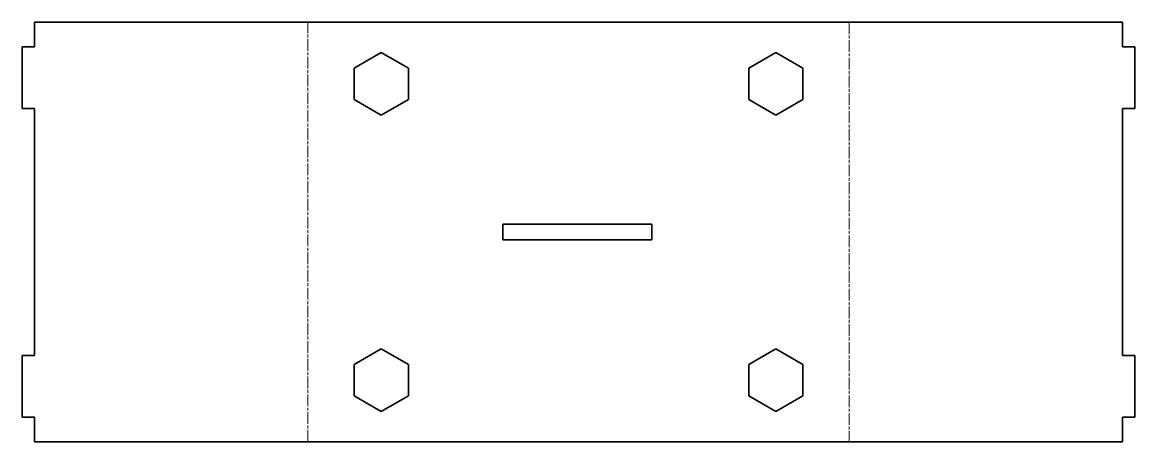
# Model space of a CAD drawing. Header units: millimetres. Extents: x 0 to 226, y 0 to 85.
import ezdxf

# ---------------------------------------------------------------- set-up
doc = ezdxf.new("R2010")
doc.units = ezdxf.units.MM
doc.linetypes.add('Chain', pattern=[13.68, 9.12, -1.14, 2.28, -1.14])
doc.layers.add('SIMUMAK Bend Centerline (ISO)', color=7, linetype='Chain', lineweight=9)
doc.layers.add('SIMUMAK Visible (ISO)', color=7, linetype='Continuous', lineweight=35)

# ---------------------------------------------------------------- blocks, each defined once
blk = doc.blocks.new('SIL-027-CRUD-01_Sheet_9_SIL-027-CRUD-01 (Desplegada)')
at = {"layer": 'SIMUMAK Bend Centerline (ISO)', "ltscale": 0.263158}
for p, q in [((-54.89, -42.5), (-54.89, 42.5)), ((54.89, 42.5), (54.89, -42.5))]:
    blk.add_line(p, q, dxfattribs=at)
at = {"layer": 'SIMUMAK Visible (ISO)'}
for p, q in [((110.29, 42.5), (-110.29, 42.5)), ((-110.29, 42.5), (-110.29, 37.5)), ((110.29, 37.5), (110.29, 42.5)), ((-112.79, 37.5), (-112.79, 25)), ((-110.29, 37.5), (-112.79, 37.5)), ((-45.5, 33.18), (-40, 36.35)), ((-40, 36.35), (-34.5, 33.18)), ((34.5, 33.18), (40, 36.35)), ((40, 36.35), (45.5, 33.18)), ((112.79, 37.5), (110.29, 37.5)), ((112.79, 37.5), (112.79, 25)), ((-45.5, 26.82), (-45.5, 33.18)), ((-34.5, 33.18), (-34.5, 26.82)), ((34.5, 26.82), (34.5, 33.18)), ((45.5, 33.18), (45.5, 26.82)), ((-112.79, 25), (-110.29, 25)), ((-110.29, 25), (-110.29, -25)), ((-40, 23.65), (-45.5, 26.82)), ((-34.5, 26.82), (-40, 23.65)), ((40, 23.65), (34.5, 26.82)), ((45.5, 26.82), (40, 23.65)), ((110.29, 25), (112.79, 25)), ((110.29, -25), (110.29, 25)), ((-15.35, 1.6), (14.85, 1.6)), ((-15.35, -1.6), (-15.35, 1.6)), ((14.85, 1.6), (14.85, -1.6)), ((14.85, -1.6), (-15.35, -1.6)), ((-45.5, -26.82), (-40, -23.65)), ((-40, -23.65), (-34.5, -26.82)), ((34.5, -26.82), (40, -23.65)), ((40, -23.65), (45.5, -26.82)), ((-112.79, -25), (-112.79, -37.5)), ((-110.29, -25), (-112.79, -25)), ((-45.5, -33.18), (-45.5, -26.82)), ((-34.5, -26.82), (-34.5, -33.18)), ((34.5, -33.18), (34.5, -26.82)), ((45.5, -26.82), (45.5, -33.18)), ((112.79, -25), (110.29, -25)), ((112.79, -25), (112.79, -37.5)), ((-40, -36.35), (-45.5, -33.18)), ((-34.5, -33.18), (-40, -36.35)), ((40, -36.35), (34.5, -33.18)), ((45.5, -33.18), (40, -36.35)), ((-112.79, -37.5), (-110.29, -37.5)), ((-110.29, -37.5), (-110.29, -42.5)), ((110.29, -37.5), (112.79, -37.5)), ((110.29, -42.5), (110.29, -37.5)), ((110.29, -42.5), (-110.29, -42.5))]:
    blk.add_line(p, q, dxfattribs=at)

msp = doc.modelspace()

# ---------------------------------------------------------------- block references
msp.add_blockref('SIL-027-CRUD-01_Sheet_9_SIL-027-CRUD-01 (Desplegada)', (112.79, 42.5))

doc.saveas('drawing.dxf')
